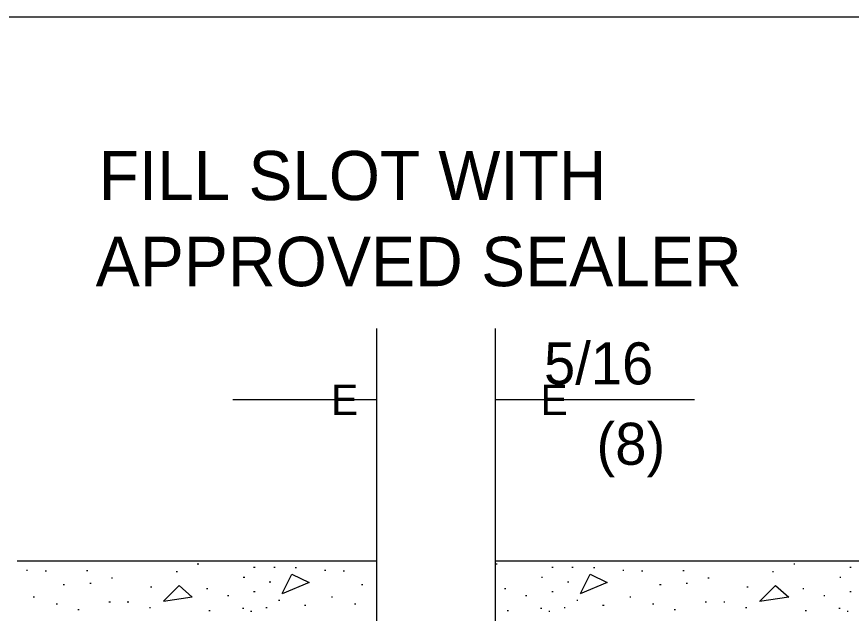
# Model space of a CAD drawing. Extents: x 74609 to 75969, y 51431 to 52244.
# Drawn here: x 75411.01 to 75455.43, y 51990.56 to 52022.32 of the extents above; entities that cross this region are included whole.
import ezdxf

# ---------------------------------------------------------------- set-up
doc = ezdxf.new("R2010")
doc.units = 0
for name, color, linetype in [('Design_EX_Roadway Notes', 7, 'Continuous'), ('Sheets_General Details', 7, 'Continuous'), ('Topo_Building', 7, 'Continuous')]:
    doc.layers.add(name, color=color, linetype=linetype)

msp = doc.modelspace()

# ---------------------------------------------------------------- linework, layer by layer
at = {"layer": 'Design_EX_Roadway Notes'}
for p, q in [((75430.16, 52001.919), (75422.513, 52001.919)), ((75447.089, 52001.919), (75436.479, 52001.919))]:
    msp.add_line(p, q, dxfattribs=at)
at = {"layer": 'Sheets_General Details'}
msp.add_line((75393.965, 52022.316), (75535.458, 52022.316), dxfattribs=at)
at = {"layer": 'Topo_Building'}
for p, q in [((75430.16, 52005.714), (75430.16, 51958.677)), ((75436.479, 52005.714), (75436.479, 51958.677)), ((75411.033, 51993.353), (75430.16, 51993.353)), ((75420.623, 51993.201), (75420.707, 51993.201)), ((75436.479, 51993.353), (75466.422, 51993.353)), ((75436.491, 51993.201), (75436.575, 51993.201)), ((75452.375, 51993.201), (75452.429, 51993.201)), ((75411.531, 51992.868), (75411.585, 51992.868)), ((75412.524, 51992.828), (75412.592, 51992.828)), ((75414.731, 51992.841), (75414.788, 51992.841)), ((75419.492, 51992.784), (75419.576, 51992.784)), ((75423.618, 51993.02), (75423.699, 51993.02)), ((75424.694, 51993.02), (75424.763, 51993.02)), ((75425.838, 51992.993), (75425.909, 51992.993)), ((75427.4, 51992.868), (75427.455, 51992.868)), ((75428.391, 51992.828), (75428.46, 51992.828)), ((75439.488, 51993.02), (75439.556, 51993.02)), ((75440.564, 51993.02), (75440.631, 51993.02)), ((75441.708, 51992.993), (75441.779, 51992.993)), ((75443.268, 51992.868), (75443.322, 51992.868)), ((75444.26, 51992.828), (75444.33, 51992.828)), ((75446.469, 51992.841), (75446.538, 51992.841)), ((75451.242, 51992.784), (75451.298, 51992.784)), ((75455.355, 51993.02), (75455.424, 51993.02)), ((75414.896, 51992.163), (75414.98, 51992.163)), ((75416.055, 51992.454), (75416.109, 51992.454)), ((75423.066, 51992.483), (75423.149, 51992.483)), ((75424.446, 51992.247), (75424.53, 51992.247)), ((75438.95, 51992.483), (75439.004, 51992.483)), ((75440.33, 51992.247), (75440.397, 51992.247)), ((75446.648, 51992.163), (75446.718, 51992.163)), ((75447.794, 51992.454), (75447.863, 51992.454)), ((75454.817, 51992.483), (75454.871, 51992.483)), ((75413.49, 51992.096), (75413.559, 51992.096)), ((75418.14, 51991.971), (75418.211, 51991.971)), ((75421.107, 51991.887), (75421.176, 51991.887)), ((75423.618, 51991.722), (75423.699, 51991.722)), ((75429.359, 51992.096), (75429.429, 51992.096)), ((75436.976, 51991.887), (75437.043, 51991.887)), ((75439.488, 51991.722), (75439.556, 51991.722)), ((75445.229, 51992.096), (75445.31, 51992.096)), ((75449.877, 51991.971), (75449.946, 51991.971)), ((75452.843, 51991.887), (75452.913, 51991.887)), ((75455.355, 51991.722), (75455.424, 51991.722)), ((75411.89, 51991.446), (75411.959, 51991.446)), ((75422.223, 51991.503), (75422.294, 51991.503)), ((75424.943, 51991.268), (75425.01, 51991.268)), ((75427.772, 51991.446), (75427.826, 51991.446)), ((75438.093, 51991.503), (75438.161, 51991.503)), ((75440.826, 51991.268), (75440.88, 51991.268)), ((75443.639, 51991.446), (75443.696, 51991.446)), ((75453.962, 51991.503), (75454.029, 51991.503)), ((75413.117, 51991.061), (75413.186, 51991.061)), ((75415.92, 51991.172), (75416.001, 51991.172)), ((75416.897, 51991.172), (75416.979, 51991.172)), ((75418.07, 51990.867), (75418.127, 51990.867)), ((75423.024, 51990.84), (75423.093, 51990.84)), ((75424.278, 51990.867), (75424.335, 51990.867)), ((75426.323, 51991.005), (75426.404, 51991.005)), ((75428.985, 51991.061), (75429.056, 51991.061)), ((75438.893, 51990.84), (75438.963, 51990.84)), ((75440.148, 51990.867), (75440.204, 51990.867)), ((75442.191, 51991.005), (75442.274, 51991.005)), ((75444.855, 51991.061), (75444.923, 51991.061)), ((75447.654, 51991.172), (75447.725, 51991.172)), ((75448.649, 51991.172), (75448.706, 51991.172)), ((75449.795, 51990.867), (75449.877, 51990.867)), ((75454.763, 51990.84), (75454.844, 51990.84)), ((75414.263, 51990.771), (75414.33, 51990.771)), ((75421.23, 51990.716), (75421.314, 51990.716)), ((75423.453, 51990.674), (75423.521, 51990.674)), ((75430.143, 51990.771), (75430.16, 51990.771)), ((75437.114, 51990.716), (75437.181, 51990.716)), ((75439.334, 51990.674), (75439.388, 51990.674)), ((75445.998, 51990.771), (75446.069, 51990.771)), ((75452.981, 51990.716), (75453.051, 51990.716)), ((75455.204, 51990.674), (75455.258, 51990.674))]:
    msp.add_line(p, q, dxfattribs=at)
for points in [[(75425.148, 51991.614), (75425.66, 51992.648), (75426.57, 51992.205), (75425.136, 51991.598)], [(75441.018, 51991.614), (75441.527, 51992.648), (75442.44, 51992.205), (75441.005, 51991.598)], [(75418.83, 51991.214), (75419.66, 51992.052), (75420.347, 51991.419), (75418.817, 51991.184)], [(75450.569, 51991.214), (75451.394, 51992.052), (75452.099, 51991.419), (75450.552, 51991.184)]]:
    msp.add_lwpolyline(points, dxfattribs=at)

# ---------------------------------------------------------------- texts
at = {"layer": 'Design_EX_Roadway Notes'}
for s, height, p in [('FILL SLOT WITH', 2.6154, (75415.378, 52012.554)), ('APPROVED SEALER', 2.62882, (75415.217, 52007.973)), (' 5/16 ', 2.2354, (75438.244, 52002.746)), ('E', 1.614, (75427.744, 52001.121)), ('E', 1.614, (75438.892, 52001.121)), ('(8)', 2.2354, (75441.872, 51998.469))]:
    msp.add_text(s, height=height, dxfattribs=at).set_placement(p)

doc.saveas('drawing.dxf')
